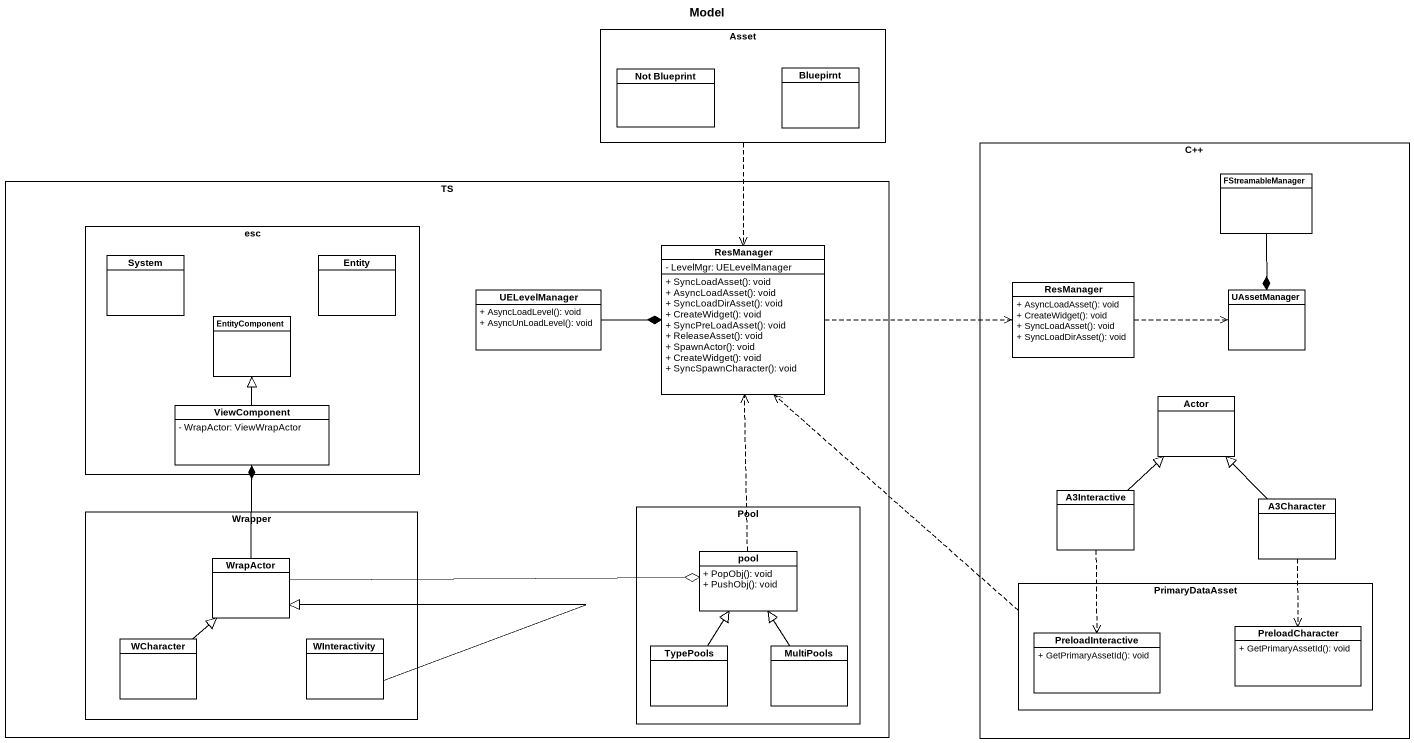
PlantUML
@startuml
title Model
hide circle
hide empty members
skinparam classAttributeIconSize 0
rectangle Asset {
  class "Not Blueprint" as Not_Blueprint
  class Bluepirnt
}
rectangle "C++" as C {
  class FStreamableManager
  class "ResManager" as ResManager_2 {
    + AsyncLoadAsset(): void
    + CreateWidget(): void
    + SyncLoadAsset(): void
    + SyncLoadDirAsset(): void
  }
  class UAssetManager
  class "Actor" as Actor_
  class A3Interactive
  class A3Character
  rectangle PrimaryDataAsset {
    class PreloadInteractive {
      + GetPrimaryAssetId(): void
    }
    class PreloadCharacter {
      + GetPrimaryAssetId(): void
    }
  }
}
rectangle TS {
  rectangle esc {
    class System
    class "Entity" as Entity_
    class EntityComponent
    class ViewComponent {
      - WrapActor: ViewWrapActor
    }
  }
  class ResManager {
    - LevelMgr: UELevelManager
    + SyncLoadAsset(): void
    + AsyncLoadAsset(): void
    + SyncLoadDirAsset(): void
    + CreateWidget(): void
    + SyncPreLoadAsset(): void
    + ReleaseAsset(): void
    + SpawnActor(): void
    + CreateWidget(): void
    + SyncSpawnCharacter(): void
  }
  class UELevelManager {
    + AsyncLoadLevel(): void
    + AsyncUnLoadLevel(): void
  }
  rectangle Wrapper {
    class WrapActor
    class WCharacter
    class WInteractivity
  }
  rectangle Pool {
    class pool {
      + PopObj(): void
      + PushObj(): void
    }
    class TypePools
    class MultiPools
  }
}
Asset ..> ResManager
FStreamableManager --* UAssetManager
ResManager .right.> ResManager_2
UELevelManager -right-* ResManager
ResManager_2 .right.> UAssetManager
ViewComponent -up-|> EntityComponent
A3Interactive -up-|> Actor_
A3Interactive ..> PreloadInteractive
A3Character -up-|> Actor_
A3Character ..> PreloadCharacter
WrapActor -up-* ViewComponent
WrapActor -right-o pool
pool .up.> ResManager
PrimaryDataAsset .up.> ResManager
WCharacter -up-|> WrapActor
WInteractivity -up-|> WrapActor
TypePools -up-|> pool
MultiPools -up-|> pool
@enduml
